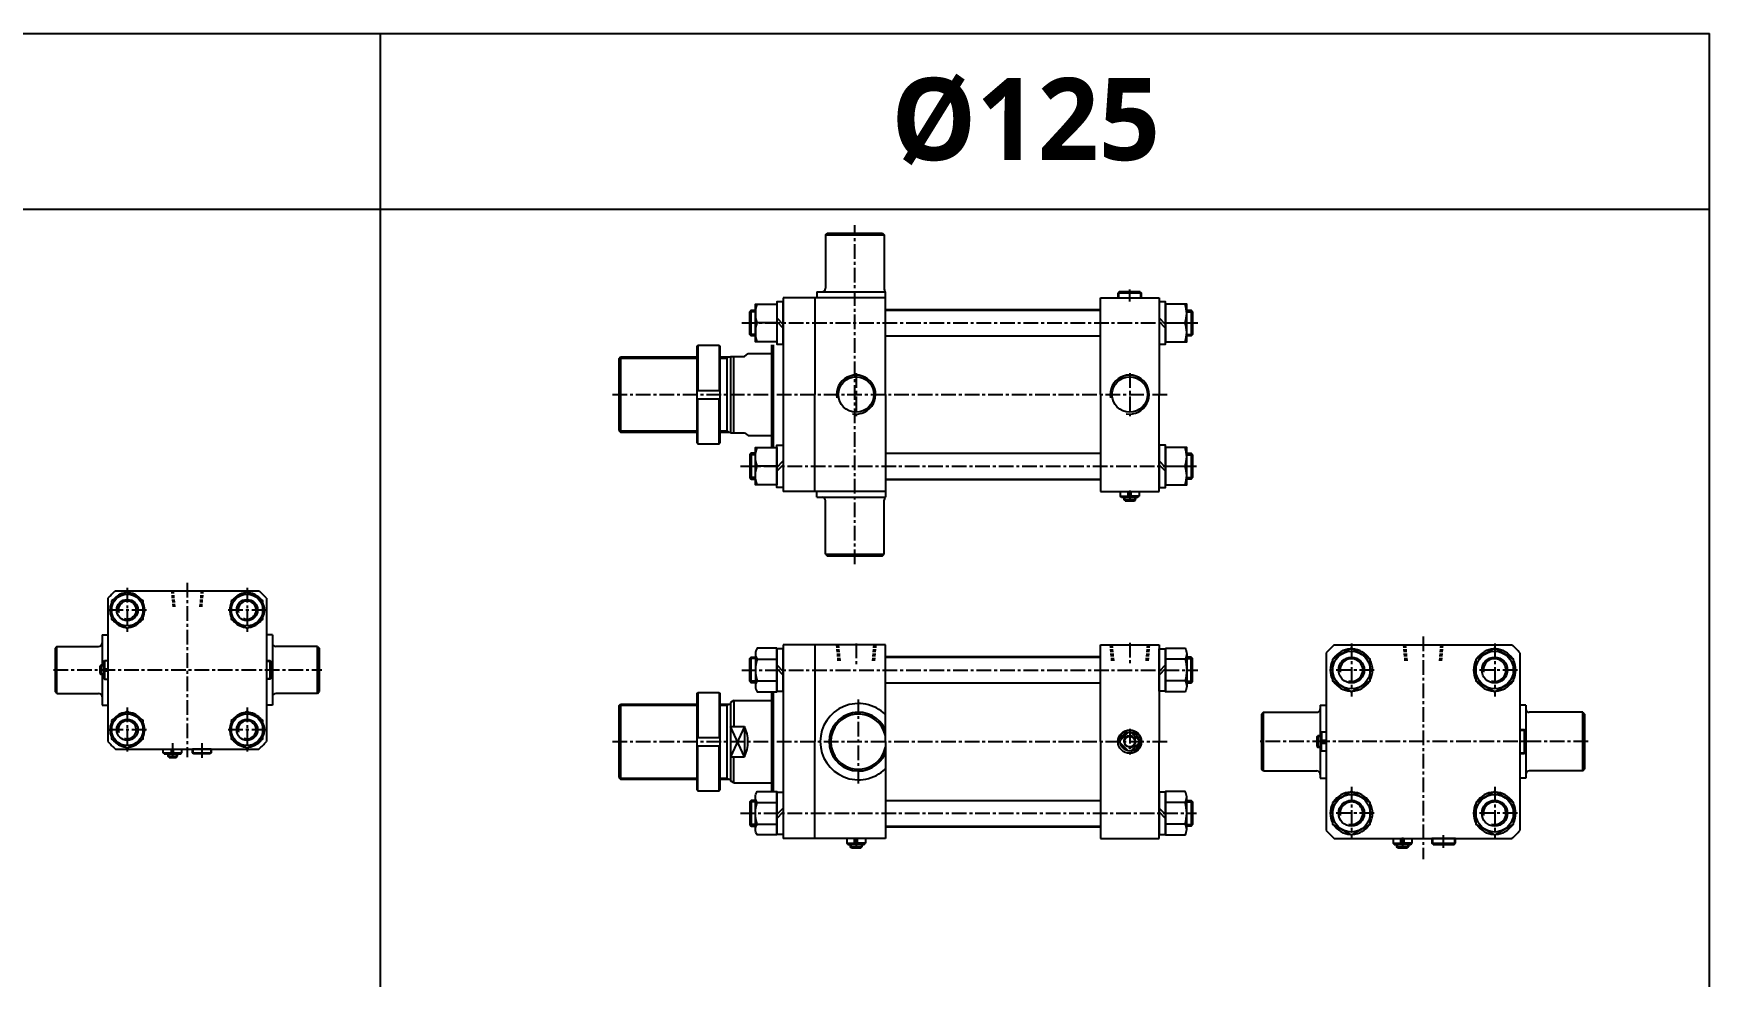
# Model space of a CAD drawing. Extents: x -819 to 29893, y -8942 to 9886.
# Drawn here: x 3413 to 4840, y 2649 to 3452 of the extents above; entities that cross this region are included whole.
import ezdxf

# ---------------------------------------------------------------- set-up
doc = ezdxf.new("R2010")
doc.units = 0
doc.header["$LTSCALE"] = 10
doc.header["$MEASUREMENT"] = 0
for name, pattern in [('CENTER', [2, 1.25, -0.25, 0.25, -0.25]), ('CENTERX2', [4, 2.5, -0.5, 0.5, -0.5]), ('HIDDEN', [0.375, 0.25, -0.125])]:
    doc.linetypes.add(name, pattern=pattern)
doc.layers.get('0').update_dxf_attribs({"linetype": 'CONTINUOUS'})
doc.layers.get('DEFPOINTS').update_dxf_attribs({"linetype": 'CONTINUOUS'})
for name, color, linetype in [('CEN', 1, 'CENTERX2'), ('CENTER', 1, 'CENTER'), ('Line', 7, 'CONTINUOUS'), ('ML', 7, 'CONTINUOUS'), ('THIN', 3, 'CONTINUOUS')]:
    doc.layers.add(name, color=color, linetype=linetype)
doc.styles.add('문자', font='romans.shx')

msp = doc.modelspace()

# ---------------------------------------------------------------- linework, layer by layer
for p, q in [((0, 3452.3), (4840.2, 3452.3)), ((3708.6, 1845.5), (3708.6, 3452.3)), ((4840.2, 1845.5), (4840.2, 3452.3)), ((4840.2, 3302.3), (0, 3302.3))]:
    msp.add_line(p, q)
at = {"layer": 'CEN', "color": 1, "linetype": 'CENTER'}
for p, q in [((3531.4, 2847.6), (3531.4, 2832.6)), ((3556.4, 2847.6), (3556.4, 2833.6)), ((4613.8, 2758.5), (4613.8, 2769.3))]:
    msp.add_line(p, q, dxfattribs=at)
at = {"layer": 'CENTER'}
for p, q in [((3492.9, 2980.1), (3492.9, 2942.2)), ((3594.9, 2980.1), (3594.9, 2942.2)), ((3509.3, 2961.1), (3476.4, 2961.1)), ((3611.3, 2961.1), (3578.4, 2961.1)), ((4535.3, 2932.5), (4535.3, 2887.5)), ((4657.3, 2932.5), (4657.3, 2887.5)), ((4554.8, 2910), (4515.9, 2910)), ((4676.8, 2910), (4637.9, 2910)), ((3492.9, 2878.1), (3492.9, 2840.2)), ((3594.9, 2878.1), (3594.9, 2840.2)), ((3509.3, 2859.1), (3476.4, 2859.1)), ((3611.3, 2859.1), (3578.4, 2859.1)), ((4535.3, 2810.5), (4535.3, 2765.5)), ((4657.3, 2810.5), (4657.3, 2765.5)), ((4554.8, 2788), (4515.9, 2788)), ((4676.8, 2788), (4637.9, 2788))]:
    msp.add_line(p, q, dxfattribs=at)
at = {"layer": 'DEFPOINTS', "color": 0, "linetype": 'ByBlock'}
for p in [(3471.4, 2880.1), (3616.4, 2880.1), (4508.8, 2818), (4683.8, 2818)]:
    msp.add_point(p, dxfattribs=at)
at = {"layer": 'Line', "color": 6, "linetype": 'HIDDEN'}
for p, q in [((3530.6, 2977.6), (3531.9, 2963.6)), ((3531.8, 2977.6), (3533.1, 2963.1)), ((3555.9, 2977.6), (3554.7, 2963.1)), ((3557.1, 2977.6), (3555.9, 2963.6))]:
    msp.add_line(p, q, dxfattribs=at)
at = {"layer": 'ML', "color": 1, "linetype": 'CENTER'}
for p, q in [((4112.5, 3000.3), (4112.5, 3289)), ((4346.5, 3223.9), (4346.5, 3234.3)), ((4016.1, 3205.7), (4404.6, 3205.7)), ((4113.5, 3163), (4113.5, 3126.4)), ((4346.5, 3163), (4346.5, 3126.4)), ((3906, 3144.7), (4380.7, 3144.7)), ((4015, 3083.7), (4403.4, 3083.7)), ((4346.5, 3063), (4346.5, 3053.5)), ((3543.9, 2984.4), (3543.9, 2835.9)), ((4113.5, 2932.6), (4113.5, 2915.1)), ((4346.5, 2933.3), (4346.5, 2915)), ((4596.3, 2938.5), (4596.3, 2749)), ((3430.1, 2910.1), (3658.4, 2910.1)), ((4016.1, 2910), (4404.6, 2910)), ((4115.5, 2813.3), (4115.5, 2884.8)), ((4346.5, 2860), (4346.5, 2838)), ((3906, 2849), (4380.7, 2849)), ((4514.7, 2849), (4457.6, 2849)), ((4736.9, 2849), (4505.6, 2849)), ((4015, 2788), (4403.4, 2788)), ((4113.5, 2767.3), (4113.5, 2757.8)), ((4578.8, 2767.3), (4578.8, 2757.8))]:
    msp.add_line(p, q, dxfattribs=at)
at = {"layer": 'ML'}
for p, q in [((4087.5, 3280.7), (4089, 3282.2)), ((4087.5, 3280.7), (4137.5, 3280.7)), ((4087.5, 3280.7), (4087.5, 3235.2)), ((4136, 3282.2), (4137.5, 3280.7)), ((4137.5, 3280.7), (4137.5, 3234.4)), ((4051.5, 3227.2), (4051.5, 3062.2)), ((4078.5, 3227.2), (4051.5, 3227.2)), ((4078.5, 3227.2), (4078.5, 3144.7)), ((4138.5, 3227.2), (4078.5, 3227.2)), ((4080, 3232.2), (4080, 3227.2)), ((4138.5, 3227.2), (4138.5, 3232.2)), ((4138.5, 3144.7), (4138.5, 3227.2)), ((4321.5, 3144.7), (4321.5, 3227.2)), ((4321.5, 3227.2), (4371.5, 3227.2)), ((4337.5, 3232.2), (4336.5, 3231.2)), ((4356.5, 3231.2), (4336.5, 3231.2)), ((4336.5, 3231.2), (4336.5, 3227.2)), ((4336.5, 3227.2), (4356.5, 3227.2)), ((4355.5, 3232.2), (4337.5, 3232.2)), ((4355.5, 3232.2), (4356.5, 3231.2)), ((4356.5, 3227.2), (4356.5, 3231.2)), ((4371.5, 3227.2), (4371.5, 3144.7)), ((4024.2, 3194.7), (4024.2, 3216.7)), ((4027.9, 3219.5), (4027.9, 3191.8)), ((4395.1, 3191.8), (4395.1, 3219.5)), ((4398.7, 3216.7), (4398.7, 3194.7)), ((4045.9, 3205.7), (4029.3, 3205.7)), ((4045.9, 3210.1), (4051.5, 3204.5)), ((4045.9, 3206.9), (4051.5, 3201.3)), ((4377.1, 3204.5), (4371.5, 3210.1)), ((4377.1, 3201.3), (4371.5, 3206.9)), ((4377.1, 3205.7), (4393.6, 3205.7)), ((3977.8, 3185.7), (3978.8, 3186.7)), ((3977.8, 3185.7), (3977.8, 3103.7)), ((3978.8, 3186.7), (3978.8, 3148.2)), ((3978.8, 3186.7), (3996.8, 3186.7)), ((3996.8, 3186.7), (3996.8, 3148.2)), ((3996.8, 3186.7), (3997.8, 3185.7)), ((3997.8, 3103.7), (3997.8, 3185.7)), ((4041.5, 3187.2), (4041.5, 3099.7)), ((4043, 3187.2), (4043, 3099.7)), ((3911.5, 3175.2), (3913, 3176.7)), ((3911.5, 3175.2), (3911.5, 3114.2)), ((3913, 3176.7), (3913, 3112.7)), ((4003.5, 3176.7), (4003.5, 3112.7)), ((4006.5, 3177.2), (4006.5, 3112.2)), ((4009.5, 3112.2), (4009.5, 3177.2)), ((4018.5, 3177.2), (4021.5, 3179.7)), ((3977.8, 3148.2), (3997.8, 3148.2)), ((3977.8, 3141.2), (3997.8, 3141.2)), ((3978.8, 3102.7), (3978.8, 3141.2)), ((3996.8, 3102.7), (3996.8, 3141.2)), ((4078.5, 3062.2), (4078.5, 3144.7)), ((4138.5, 3144.7), (4138.5, 3062.2)), ((4321.5, 3144.7), (4321.5, 3062.2)), ((4371.5, 3062.2), (4371.5, 3144.7)), ((3911.5, 3114.2), (3913, 3112.7)), ((4018.5, 3112.2), (4021.5, 3109.7)), ((3977.8, 3103.7), (3978.8, 3102.7)), ((3978.8, 3102.7), (3996.8, 3102.7)), ((3996.8, 3102.7), (3997.8, 3103.7)), ((4027.9, 3069.8), (4027.9, 3097.5)), ((4395.1, 3069.8), (4395.1, 3097.5)), ((4024.2, 3094.7), (4024.2, 3072.7)), ((4045.9, 3083.7), (4029.3, 3083.7)), ((4045.9, 3082.5), (4051.5, 3088.1)), ((4045.9, 3079.3), (4051.5, 3084.9)), ((4377.1, 3082.5), (4371.5, 3088.1)), ((4377.1, 3079.3), (4371.5, 3084.9)), ((4377.1, 3083.7), (4393.6, 3083.7)), ((4398.7, 3094.7), (4398.7, 3072.7)), ((4078.5, 3062.2), (4051.5, 3062.2)), ((4138.5, 3062.2), (4078.5, 3062.2)), ((4080, 3057.2), (4080, 3062.2)), ((4137.5, 3008.7), (4137.5, 3054.9)), ((4138.5, 3062.2), (4138.5, 3057.2)), ((4321.5, 3062.2), (4371.5, 3062.2)), ((4338.5, 3062.2), (4338.5, 3058.2)), ((4338.5, 3058.2), (4345.2, 3058.2)), ((4339.5, 3057.2), (4338.5, 3058.2)), ((4339.5, 3057.2), (4353.5, 3057.2)), ((4341.5, 3057.2), (4341.5, 3055.2)), ((4341.5, 3055.2), (4351.5, 3055.2)), ((4342.5, 3054.2), (4341.5, 3055.2)), ((4345.2, 3057.2), (4345.2, 3062.2)), ((4347.8, 3057.2), (4347.8, 3062.2)), ((4354.5, 3058.2), (4347.8, 3058.2)), ((4350.5, 3054.2), (4351.5, 3055.2)), ((4351.5, 3057.2), (4351.5, 3055.2)), ((4353.5, 3057.2), (4354.5, 3058.2)), ((4354.5, 3062.2), (4354.5, 3058.2)), ((4087.5, 3008.7), (4087.5, 3054.2)), ((4342.5, 3054.2), (4350.5, 3054.2)), ((4087.5, 3008.7), (4089, 3007.2)), ((4087.5, 3008.7), (4137.5, 3008.7)), ((4136, 3007.2), (4137.5, 3008.7)), ((3476.4, 2971.2), (3476.4, 2849.1)), ((3482.8, 2977.6), (3604.9, 2977.6)), ((3611.4, 2971.2), (3611.4, 2849.1)), ((3471.4, 2940.1), (3471.4, 2914.1)), ((3471.4, 2940.1), (3475.9, 2940.1)), ((3616.4, 2940.1), (3611.9, 2940.1)), ((3616.4, 2940.1), (3616.4, 2880.1)), ((3432.9, 2930.1), (3431.4, 2928.6)), ((3431.4, 2928.6), (3431.4, 2891.6)), ((3432.9, 2930.1), (3468.4, 2930.1)), ((3432.9, 2890.1), (3432.9, 2930.1)), ((3654.9, 2930.1), (3619.4, 2930.1)), ((3654.9, 2890.1), (3654.9, 2930.1)), ((3654.9, 2930.1), (3656.4, 2928.6)), ((3656.4, 2928.6), (3656.4, 2891.6)), ((4078.5, 2931.5), (4051.5, 2931.5)), ((4051.5, 2931.5), (4051.5, 2766.5)), ((4138.5, 2931.5), (4078.5, 2931.5)), ((4078.5, 2931.5), (4078.5, 2849)), ((4138.5, 2849), (4138.5, 2931.5)), ((4321.5, 2931.5), (4371.5, 2931.5)), ((4321.5, 2849), (4321.5, 2931.5)), ((4371.5, 2931.5), (4371.5, 2849)), ((4520.6, 2931.5), (4672.1, 2931.5)), ((3469.4, 2913.1), (3470.4, 2914.1)), ((3469.4, 2913.1), (3469.4, 2907.1)), ((3472.4, 2914.1), (3470.4, 2914.1)), ((3470.4, 2914.1), (3470.4, 2906.1)), ((3472.4, 2917.1), (3473.4, 2918.1)), ((3472.4, 2917.1), (3472.4, 2903.1)), ((3473.4, 2918.1), (3476.4, 2918.1)), ((3473.4, 2918.1), (3473.4, 2911)), ((3611.4, 2918.1), (3614.4, 2918.1)), ((3614.4, 2902.1), (3614.4, 2918.1)), ((3614.4, 2918.1), (3615.4, 2917.1)), ((3615.4, 2917.1), (3615.4, 2903.1)), ((4024.2, 2899), (4024.2, 2921)), ((4027.9, 2923.9), (4027.9, 2896.1)), ((4029.3, 2919.2), (4045.9, 2919.2)), ((4045.9, 2914.4), (4051.5, 2908.8)), ((4377.1, 2914.4), (4371.5, 2908.8)), ((4393.6, 2919.2), (4377.1, 2919.2)), ((4395.1, 2923.9), (4395.1, 2896.1)), ((4398.7, 2899), (4398.7, 2921)), ((4513.8, 2924.8), (4513.8, 2773.3)), ((4678.8, 2924.8), (4678.8, 2773.3)), ((3469.4, 2907.1), (3470.4, 2906.1)), ((3472.4, 2906.1), (3470.4, 2906.1)), ((3471.4, 2906.1), (3471.4, 2880.1)), ((3472.4, 2911), (3476.4, 2911)), ((3472.4, 2909.3), (3476.4, 2909.3)), ((3472.4, 2903.1), (3473.4, 2902.1)), ((3473.4, 2909.3), (3473.4, 2902.1)), ((3473.4, 2902.1), (3476.4, 2902.1)), ((3614.4, 2902.1), (3611.4, 2902.1)), ((3615.4, 2903.1), (3614.4, 2902.1)), ((4029.3, 2900.8), (4045.9, 2900.8)), ((4045.9, 2911.2), (4051.5, 2905.6)), ((4377.1, 2911.2), (4371.5, 2905.6)), ((4393.6, 2900.8), (4377.1, 2900.8)), ((3432.9, 2890.1), (3431.4, 2891.6)), ((3432.9, 2890.1), (3468.4, 2890.1)), ((3654.9, 2890.1), (3619.4, 2890.1)), ((3654.9, 2890.1), (3656.4, 2891.6)), ((3977.8, 2890), (3978.8, 2891)), ((3977.8, 2890), (3977.8, 2808)), ((3978.8, 2891), (3996.8, 2891)), ((3978.8, 2891), (3978.8, 2852.5)), ((3996.8, 2891), (3997.8, 2890)), ((3996.8, 2891), (3996.8, 2852.5)), ((3997.8, 2808), (3997.8, 2890)), ((4009.5, 2884), (4006.5, 2882.3)), ((4009.5, 2884), (4009.5, 2862)), ((4041.5, 2891.5), (4041.5, 2806.5)), ((4043, 2891.5), (4043, 2806.5)), ((3471.4, 2880.1), (3475.9, 2880.1)), ((3616.4, 2880.1), (3611.9, 2880.1)), ((3911.5, 2879.5), (3913, 2881)), ((3911.5, 2879.5), (3911.5, 2818.5)), ((3913, 2881), (3913, 2817)), ((4003.5, 2881), (4003.5, 2817)), ((4006.5, 2882.3), (4006.5, 2815.7)), ((4460.3, 2874), (4458.8, 2872.5)), ((4458.8, 2872.5), (4458.8, 2825.5)), ((4460.3, 2874), (4505.8, 2874)), ((4460.3, 2824), (4460.3, 2874)), ((4508.8, 2880), (4508.8, 2818)), ((4508.8, 2880), (4513.3, 2880)), ((4683.8, 2880), (4679.3, 2880)), ((4683.8, 2880), (4683.8, 2818)), ((4732.3, 2874), (4686.8, 2874)), ((4732.3, 2824), (4732.3, 2874)), ((4732.3, 2874), (4733.8, 2872.5)), ((4733.8, 2872.5), (4733.8, 2825.5)), ((4006.5, 2862), (4018.5, 2862)), ((4018.5, 2862), (4018.5, 2836)), ((4345.2, 2856.9), (4338.6, 2850.3)), ((4347.8, 2856.9), (4354.4, 2850.3)), ((4508.8, 2856), (4509.8, 2857)), ((4508.8, 2856), (4508.8, 2842)), ((4513.8, 2857), (4509.8, 2857)), ((4509.8, 2857), (4509.8, 2850.3)), ((4682.8, 2859), (4678.8, 2859)), ((4678.8, 2859), (4678.8, 2839)), ((4683.8, 2858), (4682.8, 2859)), ((4682.8, 2839), (4682.8, 2859)), ((4683.8, 2840), (4683.8, 2858)), ((3482.8, 2842.6), (3604.9, 2842.6)), ((3523.4, 2839.6), (3523.4, 2842.6)), ((3530.5, 2838.6), (3530.5, 2842.6)), ((3532.2, 2838.6), (3532.2, 2842.6)), ((3539.4, 2839.6), (3539.4, 2842.6)), ((3548.4, 2839.6), (3548.4, 2842.6)), ((3564.4, 2842.6), (3548.4, 2842.6)), ((3564.4, 2842.6), (3564.4, 2839.6)), ((3977.8, 2852.5), (3997.8, 2852.5)), ((3977.8, 2845.5), (3997.8, 2845.5)), ((3978.8, 2807), (3978.8, 2845.5)), ((3996.8, 2807), (3996.8, 2845.5)), ((4078.5, 2766.5), (4078.5, 2849)), ((4138.5, 2849), (4138.5, 2766.5)), ((4321.5, 2849), (4321.5, 2766.5)), ((4338.6, 2847.7), (4345.2, 2841.1)), ((4354.4, 2847.7), (4347.8, 2841.1)), ((4371.5, 2766.5), (4371.5, 2849)), ((4505.8, 2853), (4506.8, 2854)), ((4505.8, 2853), (4505.8, 2845)), ((4505.8, 2845), (4506.8, 2844)), ((4506.8, 2854), (4506.8, 2844)), ((4508.8, 2854), (4506.8, 2854)), ((4508.8, 2844), (4506.8, 2844)), ((4508.8, 2850.3), (4513.8, 2850.3)), ((4508.8, 2847.7), (4513.8, 2847.7)), ((4508.8, 2842), (4509.8, 2841)), ((4509.8, 2841), (4509.8, 2847.7)), ((4513.8, 2841), (4509.8, 2841)), ((3523.4, 2839.6), (3530.5, 2839.6)), ((3524.4, 2838.6), (3523.4, 2839.6)), ((3524.4, 2838.6), (3538.4, 2838.6)), ((3527.4, 2838.6), (3527.4, 2836.6)), ((3527.4, 2836.6), (3535.4, 2836.6)), ((3528.4, 2835.6), (3527.4, 2836.6)), ((3528.4, 2835.6), (3534.4, 2835.6)), ((3532.2, 2839.6), (3539.4, 2839.6)), ((3534.4, 2835.6), (3535.4, 2836.6)), ((3535.4, 2838.6), (3535.4, 2836.6)), ((3538.4, 2838.6), (3539.4, 2839.6)), ((3548.4, 2839.6), (3564.4, 2839.6)), ((3549.4, 2838.6), (3548.4, 2839.6)), ((3563.4, 2838.6), (3549.4, 2838.6)), ((3564.4, 2839.6), (3563.4, 2838.6)), ((4006.5, 2836), (4018.5, 2836)), ((4009.5, 2814), (4009.5, 2836)), ((4678.8, 2839), (4682.8, 2839)), ((4683.8, 2840), (4682.8, 2839)), ((3911.5, 2818.5), (3913, 2817)), ((4009.5, 2814), (4006.5, 2815.7)), ((4460.3, 2824), (4458.8, 2825.5)), ((4460.3, 2824), (4505.8, 2824)), ((4508.8, 2818), (4513.3, 2818)), ((4683.8, 2818), (4679.3, 2818)), ((4732.3, 2824), (4686.8, 2824)), ((4732.3, 2824), (4733.8, 2825.5)), ((3977.8, 2808), (3978.8, 2807)), ((3978.8, 2807), (3996.8, 2807)), ((3996.8, 2807), (3997.8, 2808)), ((4024.2, 2799), (4024.2, 2777)), ((4027.9, 2774.1), (4027.9, 2801.9)), ((4395.1, 2774.1), (4395.1, 2801.9)), ((4398.7, 2799), (4398.7, 2777)), ((4029.3, 2797.2), (4045.9, 2797.2)), ((4045.9, 2786.8), (4051.5, 2792.4)), ((4045.9, 2783.6), (4051.5, 2789.2)), ((4377.1, 2786.8), (4371.5, 2792.4)), ((4377.1, 2783.6), (4371.5, 2789.2)), ((4393.6, 2797.2), (4377.1, 2797.2)), ((4029.3, 2778.8), (4045.9, 2778.8)), ((4393.6, 2778.8), (4377.1, 2778.8)), ((4078.5, 2766.5), (4051.5, 2766.5)), ((4138.5, 2766.5), (4078.5, 2766.5)), ((4105.5, 2766.5), (4105.5, 2762.5)), ((4106.5, 2761.5), (4105.5, 2762.5)), ((4105.5, 2762.5), (4112.2, 2762.5)), ((4106.5, 2761.5), (4120.5, 2761.5)), ((4108.5, 2761.5), (4108.5, 2759.5)), ((4108.5, 2759.5), (4118.5, 2759.5)), ((4109.5, 2758.5), (4108.5, 2759.5)), ((4109.5, 2758.5), (4117.5, 2758.5)), ((4112.2, 2761.5), (4112.2, 2766.5)), ((4114.8, 2761.5), (4114.8, 2766.5)), ((4121.5, 2762.5), (4114.8, 2762.5)), ((4117.5, 2758.5), (4118.5, 2759.5)), ((4118.5, 2761.5), (4118.5, 2759.5)), ((4120.5, 2761.5), (4121.5, 2762.5)), ((4121.5, 2766.5), (4121.5, 2762.5)), ((4321.5, 2766.5), (4371.5, 2766.5)), ((4520.6, 2766.5), (4672.1, 2766.5)), ((4570.8, 2766.5), (4570.8, 2762.5)), ((4570.8, 2762.5), (4577.5, 2762.5)), ((4571.8, 2761.5), (4570.8, 2762.5)), ((4571.8, 2761.5), (4585.8, 2761.5)), ((4573.8, 2761.5), (4573.8, 2759.5)), ((4573.8, 2759.5), (4583.8, 2759.5)), ((4574.8, 2758.5), (4573.8, 2759.5)), ((4574.8, 2758.5), (4582.8, 2758.5)), ((4577.5, 2761.5), (4577.5, 2766.5)), ((4580.1, 2761.5), (4580.1, 2766.5)), ((4586.8, 2762.5), (4580.1, 2762.5)), ((4582.8, 2758.5), (4583.8, 2759.5)), ((4583.8, 2761.5), (4583.8, 2759.5)), ((4585.8, 2761.5), (4586.8, 2762.5)), ((4586.8, 2766.5), (4586.8, 2762.5)), ((4623.8, 2766.5), (4603.8, 2766.5)), ((4603.8, 2766.5), (4603.8, 2762.5)), ((4603.8, 2762.5), (4623.8, 2762.5)), ((4604.8, 2761.5), (4603.8, 2762.5)), ((4604.8, 2761.5), (4622.8, 2761.5)), ((4622.8, 2761.5), (4623.8, 2762.5)), ((4623.8, 2762.5), (4623.8, 2766.5))]:
    msp.add_line(p, q, dxfattribs=at)
at = {"layer": 'ML', "color": 7, "linetype": 'Continuous'}
for p, q in [((4089, 3282.2), (4136, 3282.2)), ((4080, 3232.2), (4138.5, 3232.2)), ((4138.5, 3217.2), (4321.5, 3217.2)), ((4138.5, 3216.7), (4321.5, 3216.7)), ((4138.5, 3194.7), (4321.5, 3194.7)), ((3913, 3176.7), (3977.8, 3176.7)), ((3997.8, 3176.7), (4006.5, 3176.7)), ((4006.5, 3177.2), (4018.5, 3177.2)), ((4021.5, 3179.7), (4041.5, 3179.7)), ((3913, 3112.7), (3977.8, 3112.7)), ((3997.8, 3112.7), (4006.5, 3112.7)), ((4006.5, 3112.2), (4018.5, 3112.2)), ((4021.5, 3109.7), (4041.5, 3109.7)), ((4138.5, 3094.7), (4321.5, 3094.7)), ((4138.5, 3072.7), (4321.5, 3072.7)), ((4138.5, 3072.2), (4321.5, 3072.2)), ((4080, 3057.2), (4138.5, 3057.2)), ((4089, 3007.2), (4136, 3007.2)), ((4138.5, 2921.5), (4321.5, 2921.5)), ((4138.5, 2921), (4321.5, 2921)), ((4138.5, 2899), (4321.5, 2899)), ((4009.5, 2884), (4041.5, 2884)), ((3913, 2881), (3977.8, 2881)), ((3997.8, 2881), (4006.5, 2881)), ((3913, 2817), (3977.8, 2817)), ((3997.8, 2817), (4006.5, 2817)), ((4009.5, 2814), (4041.5, 2814)), ((4138.5, 2799), (4321.5, 2799)), ((4138.5, 2777), (4321.5, 2777)), ((4138.5, 2776.5), (4321.5, 2776.5))]:
    msp.add_line(p, q, dxfattribs=at)
at = {"layer": 'ML', "color": 2}
for p, q in [((4337, 3231.7), (4337, 3227.2)), ((4356, 3227.2), (4356, 3231.7)), ((4003.5, 3175.7), (4005.2, 3176.7)), ((4003.5, 3113.7), (4005.2, 3112.7)), ((4342, 3057.2), (4342, 3054.7)), ((4351, 3057.2), (4351, 3054.7)), ((3472.4, 2913.6), (3469.9, 2913.6)), ((3611.4, 2917.6), (3614.9, 2917.6)), ((3472.4, 2906.6), (3469.9, 2906.6)), ((3614.9, 2902.6), (3611.4, 2902.6)), ((4035, 2884), (4036.3, 2884)), ((4003.5, 2880), (4005.2, 2881)), ((4018.5, 2862), (4006.5, 2836)), ((4018.5, 2836), (4006.5, 2862)), ((4683.3, 2858.5), (4678.8, 2858.5)), ((3548.9, 2839.1), (3548.9, 2842.6)), ((3563.9, 2842.6), (3563.9, 2839.1)), ((4508.8, 2853.5), (4506.3, 2853.5)), ((4508.8, 2844.5), (4506.3, 2844.5)), ((3527.9, 2838.6), (3527.9, 2836.1)), ((3534.9, 2838.6), (3534.9, 2836.1)), ((4678.8, 2839.5), (4683.3, 2839.5)), ((4003.5, 2818), (4005.2, 2817)), ((4035, 2814), (4036.3, 2814)), ((4109, 2761.5), (4109, 2759)), ((4118, 2761.5), (4118, 2759)), ((4574.3, 2761.5), (4574.3, 2759)), ((4583.3, 2761.5), (4583.3, 2759)), ((4604.3, 2766.5), (4604.3, 2762)), ((4623.3, 2762), (4623.3, 2766.5))]:
    msp.add_line(p, q, dxfattribs=at)
at = {"layer": 'ML', "color": 2, "linetype": 'Continuous'}
for p, q in [((3912, 3175.7), (3977.8, 3175.7)), ((3997.8, 3175.7), (4003.5, 3175.7)), ((3912, 3113.7), (3977.8, 3113.7)), ((3997.8, 3113.7), (4003.5, 3113.7)), ((3912, 2880), (3977.8, 2880)), ((3997.8, 2880), (4003.5, 2880)), ((3912, 2818), (3977.8, 2818)), ((3997.8, 2818), (4003.5, 2818))]:
    msp.add_line(p, q, dxfattribs=at)
at = {"layer": 'ML', "color": 6, "linetype": 'HIDDEN'}
for p, q in [((4096.9, 2931.5), (4098.1, 2917.5)), ((4098.3, 2931.5), (4099.6, 2917.5)), ((4128.6, 2931.5), (4127.4, 2917.5)), ((4130.1, 2931.5), (4128.9, 2917.5)), ((4329.9, 2931.5), (4331.1, 2917.5)), ((4331.3, 2931.5), (4332.6, 2917.5)), ((4361.6, 2931.5), (4360.4, 2917.5)), ((4363.1, 2931.5), (4361.9, 2917.5)), ((4579.7, 2931.5), (4580.9, 2917.5)), ((4581.2, 2931.5), (4582.4, 2917.5)), ((4611.5, 2931.5), (4610.2, 2917.5)), ((4612.9, 2931.5), (4611.7, 2917.5))]:
    msp.add_line(p, q, dxfattribs=at)
at = {"layer": 'ML'}
for points in [[(4027.9, 3194.7), (4024.2, 3194.7), (4022.9, 3196), (4022.9, 3215.3), (4024.2, 3216.7), (4027.9, 3216.7)], [(4051.5, 3187.6), (4051.5, 3223.7), (4045.9, 3223.7), (4045.9, 3187.6), (4051.5, 3187.6)], [(4371.5, 3223.7), (4371.5, 3187.6), (4377.1, 3187.6), (4377.1, 3223.7), (4371.5, 3223.7)], [(4395.1, 3216.7), (4398.7, 3216.7), (4400.1, 3215.3), (4400.1, 3196), (4398.7, 3194.7), (4395.1, 3194.7)], [(4051.5, 3101.7), (4051.5, 3065.6), (4045.9, 3065.6), (4045.9, 3101.7), (4051.5, 3101.7)], [(4371.5, 3101.7), (4371.5, 3065.6), (4377.1, 3065.6), (4377.1, 3101.7), (4371.5, 3101.7)], [(4027.9, 3094.7), (4024.2, 3094.7), (4022.9, 3093.3), (4022.9, 3074), (4024.2, 3072.7), (4027.9, 3072.7)], [(4395.1, 3094.7), (4398.7, 3094.7), (4400.1, 3093.3), (4400.1, 3074), (4398.7, 3072.7), (4395.1, 3072.7)], [(3479.4, 2968.9), (3479.4, 2953.4), (3492.9, 2945.6), (3506.4, 2953.4), (3506.4, 2968.9), (3492.9, 2976.7), (3479.4, 2968.9)], [(3581.4, 2968.9), (3581.4, 2953.4), (3594.9, 2945.6), (3608.4, 2953.4), (3608.4, 2968.9), (3594.9, 2976.7), (3581.4, 2968.9)], [(4051.5, 2892), (4051.5, 2928.1), (4045.9, 2928.1), (4045.9, 2892), (4051.5, 2892)], [(4371.5, 2892), (4371.5, 2928.1), (4377.1, 2928.1), (4377.1, 2892), (4371.5, 2892)], [(4519.3, 2919.2), (4519.3, 2900.8), (4535.3, 2891.5), (4551.3, 2900.8), (4551.3, 2919.2), (4535.3, 2928.5), (4519.3, 2919.2)], [(4641.3, 2919.2), (4641.3, 2900.8), (4657.3, 2891.5), (4673.3, 2900.8), (4673.3, 2919.2), (4657.3, 2928.5), (4641.3, 2919.2)], [(4027.9, 2899), (4024.2, 2899), (4022.9, 2900.4), (4022.9, 2919.7), (4024.2, 2921), (4027.9, 2921)], [(4395.1, 2899), (4398.7, 2899), (4400.1, 2900.4), (4400.1, 2919.7), (4398.7, 2921), (4395.1, 2921)], [(3479.4, 2866.9), (3479.4, 2851.4), (3492.9, 2843.6), (3506.4, 2851.4), (3506.4, 2866.9), (3492.9, 2874.7), (3479.4, 2866.9)], [(3581.4, 2866.9), (3581.4, 2851.4), (3594.9, 2843.6), (3608.4, 2851.4), (3608.4, 2866.9), (3594.9, 2874.7), (3581.4, 2866.9)], [(4027.9, 2799), (4024.2, 2799), (4022.9, 2797.7), (4022.9, 2778.4), (4024.2, 2777), (4027.9, 2777)], [(4051.5, 2806.1), (4051.5, 2770), (4045.9, 2770), (4045.9, 2806.1), (4051.5, 2806.1)], [(4371.5, 2806.1), (4371.5, 2770), (4377.1, 2770), (4377.1, 2806.1), (4371.5, 2806.1)], [(4395.1, 2799), (4398.7, 2799), (4400.1, 2797.7), (4400.1, 2778.4), (4398.7, 2777), (4395.1, 2777)], [(4519.3, 2797.2), (4519.3, 2778.8), (4535.3, 2769.5), (4551.3, 2778.8), (4551.3, 2797.2), (4535.3, 2806.5), (4519.3, 2797.2)], [(4641.3, 2797.2), (4641.3, 2778.8), (4657.3, 2769.5), (4673.3, 2778.8), (4673.3, 2797.2), (4657.3, 2806.5), (4641.3, 2797.2)]]:
    msp.add_lwpolyline(points, dxfattribs=at)
for points in [[(4045.9, 3189.7), (4027.9, 3189.7), (4027.9, 3221.7), (4045.9, 3221.7)], [(4377.1, 3189.7), (4395.1, 3189.7), (4395.1, 3221.7), (4377.1, 3221.7)], [(4045.9, 3067.7), (4027.9, 3067.7), (4027.9, 3099.7), (4045.9, 3099.7)], [(4377.1, 3067.7), (4395.1, 3067.7), (4395.1, 3099.7), (4377.1, 3099.7)]]:
    msp.add_lwpolyline(points, close=True, dxfattribs=at)
for points in [[(4029.3, 3189.7, -0.178633), (4029.3, 3205.7, -0.178633), (4029.3, 3221.7)], [(4393.6, 3189.7, 0.178633), (4393.6, 3205.7, 0.178633), (4393.6, 3221.7)], [(4029.3, 3067.7, -0.178633), (4029.3, 3083.7, -0.178633), (4029.3, 3099.7)], [(4393.6, 3067.7, 0.178633), (4393.6, 3083.7, 0.178633), (4393.6, 3099.7)], [(4045.9, 2928.5), (4029.3, 2928.5, 0.309401), (4029.3, 2919.2, 0.154701), (4029.3, 2900.8, 0.309401), (4029.3, 2891.5), (4045.9, 2891.5), (4045.9, 2928.5)], [(4377.1, 2928.5), (4393.6, 2928.5, -0.309401), (4393.6, 2919.2, -0.154701), (4393.6, 2900.8, -0.309401), (4393.6, 2891.5), (4377.1, 2891.5), (4377.1, 2928.5)], [(4045.9, 2769.5), (4029.3, 2769.5, -0.309401), (4029.3, 2778.8, -0.154701), (4029.3, 2797.2, -0.309401), (4029.3, 2806.5), (4045.9, 2806.5), (4045.9, 2769.5)], [(4377.1, 2769.5), (4393.6, 2769.5, 0.309401), (4393.6, 2778.8, 0.154701), (4393.6, 2797.2, 0.309401), (4393.6, 2806.5), (4377.1, 2806.5), (4377.1, 2769.5)]]:
    msp.add_lwpolyline(points, format="xyb", dxfattribs=at)
for centre, radius in [((4113.5, 3144.7), 15.1), ((4346.5, 3144.7), 15.1), ((3492.9, 2961.1), 13.5), ((3492.9, 2961.1), 9), ((3594.9, 2961.1), 13.5), ((3594.9, 2961.1), 9), ((4535.3, 2910), 16), ((4657.3, 2910), 16), ((4535.3, 2910), 11), ((4657.3, 2910), 11), ((3492.9, 2859.1), 13.5), ((3594.9, 2859.1), 13.5), ((3492.9, 2859.1), 9), ((3594.9, 2859.1), 9), ((4346.5, 2849), 10), ((4346.5, 2849), 8), ((4346.5, 2849), 4.5), ((4535.3, 2788), 16), ((4535.3, 2788), 11), ((4657.3, 2788), 16), ((4657.3, 2788), 11)]:
    msp.add_circle(centre, radius, dxfattribs=at)
for centre, radius, start, end in [((4084.5, 3235.2), 3, 270, 0), ((4140.5, 3234.4), 3, 180, 228.1897), ((4084.5, 3054.2), 3, 0, 90), ((4140.5, 3054.9), 3, 131.8103, 180), ((3543.9, 2910.1), 91, 132.1186, 137.8814), ((3492.9, 2961.1), 14.8, 95.8059, 144.1941), ((3492.9, 2961.1), 14.8, 35.8059, 84.1941), ((3594.9, 2961.1), 14.8, 95.8059, 144.1941), ((3594.9, 2961.1), 14.8, 35.8059, 84.1941), ((3543.9, 2910.1), 91, 42.1186, 47.8814), ((3492.9, 2961.1), 14.8, 155.8059, 204.1941), ((3492.9, 2961.1), 14.8, 335.8059, 24.1941), ((3594.9, 2961.1), 14.8, 155.8059, 204.1941), ((3594.9, 2961.1), 14.8, 335.8059, 24.1941), ((3475.9, 2940.6), 0.5, 270, 0), ((3492.9, 2961.1), 14.8, 215.8059, 264.1941), ((3492.9, 2961.1), 14.8, 275.8059, 324.1941), ((3594.9, 2961.1), 14.8, 215.8059, 264.1941), ((3594.9, 2961.1), 14.8, 275.8059, 324.1941), ((3611.9, 2940.6), 0.5, 180, 270), ((3468.4, 2933.1), 3, 270, 0), ((3619.4, 2933.1), 3, 180, 270), ((4596.3, 2849), 112, 132.5568, 137.4432), ((4535.3, 2910), 18, 92.4276, 147.5724), ((4535.3, 2910), 18, 32.4276, 87.5724), ((4657.3, 2910), 18, 92.4276, 147.5724), ((4657.3, 2910), 18, 32.4276, 87.5724), ((4596.3, 2849), 112, 42.5568, 47.4432), ((4535.3, 2910), 18, 152.4276, 207.5724), ((4535.3, 2910), 18, 332.4276, 27.5724), ((4657.3, 2910), 18, 152.4276, 207.5724), ((4657.3, 2910), 18, 332.4276, 27.5724), ((4535.3, 2910), 18, 212.4276, 267.5724), ((4535.3, 2910), 18, 272.4276, 327.5724), ((4657.3, 2910), 18, 212.4276, 267.5724), ((4657.3, 2910), 18, 272.4276, 327.5724), ((3468.4, 2887.1), 3, 0, 90), ((3619.4, 2887.1), 3, 90, 180), ((3475.9, 2879.6), 0.5, 0, 90), ((3492.9, 2859.1), 14.8, 95.8059, 144.1941), ((3492.9, 2859.1), 14.8, 35.8059, 84.1941), ((3594.9, 2859.1), 14.8, 95.8059, 144.1941), ((3594.9, 2859.1), 14.8, 35.8059, 84.1941), ((3611.9, 2879.6), 0.5, 90, 180), ((4115.5, 2849), 32.5, 44.9525, 315.0475), ((4115.5, 2849), 25, 23.0739, 336.9261), ((4115.5, 2849), 23.5, 11.8403, 348.1597), ((4505.8, 2877), 3, 270, 0), ((4513.3, 2880.5), 0.5, 270, 0), ((4679.3, 2880.5), 0.5, 180, 270), ((4686.8, 2877), 3, 180, 270), ((3492.9, 2859.1), 14.8, 155.8059, 204.1941), ((3492.9, 2859.1), 14.8, 335.8059, 24.1941), ((3594.9, 2859.1), 14.8, 155.8059, 204.1941), ((3594.9, 2859.1), 14.8, 335.8059, 24.1941), ((3991.8, 2849), 29.6, 333.9922, 26.0078), ((3543.9, 2910.1), 91, 222.1186, 227.8814), ((3492.9, 2859.1), 14.8, 215.8059, 264.1941), ((3492.9, 2859.1), 14.8, 275.8059, 324.1941), ((3594.9, 2859.1), 14.8, 215.8059, 264.1941), ((3594.9, 2859.1), 14.8, 275.8059, 324.1941), ((3543.9, 2910.1), 91, 312.1186, 317.8814), ((4505.8, 2821), 3, 0, 90), ((4513.3, 2817.5), 0.5, 0, 90), ((4679.3, 2817.5), 0.5, 90, 180), ((4686.8, 2821), 3, 90, 180), ((4535.3, 2788), 18, 92.4276, 147.5724), ((4535.3, 2788), 18, 32.4276, 87.5724), ((4657.3, 2788), 18, 92.4276, 147.5724), ((4657.3, 2788), 18, 32.4276, 87.5724), ((4535.3, 2788), 18, 152.4276, 207.5724), ((4535.3, 2788), 18, 332.4276, 27.5724), ((4657.3, 2788), 18, 152.4276, 207.5724), ((4657.3, 2788), 18, 332.4276, 27.5724), ((4596.3, 2849), 112, 222.5568, 227.4432), ((4535.3, 2788), 18, 212.4276, 267.5724), ((4535.3, 2788), 18, 272.4276, 327.5724), ((4657.3, 2788), 18, 212.4276, 267.5724), ((4657.3, 2788), 18, 272.4276, 327.5724), ((4596.3, 2849), 112, 312.5568, 317.4432)]:
    msp.add_arc(centre, radius, start, end, dxfattribs=at)
at = {"layer": 'ML', "color": 2}
for centre, radius, start, end in [((4113.5, 3144.7), 16.6, 259.7841, 189.9064), ((4346.5, 3144.7), 16.6, 259.7841, 189.9064), ((3492.9, 2961.1), 7.65, 249.1019, 195.5471), ((3594.9, 2961.1), 7.65, 246.2459, 196.5671), ((4535.3, 2910), 9.65, 254.5871, 191.1), ((4657.3, 2910), 9.65, 254.5871, 191.1), ((3492.9, 2859.1), 7.65, 251.7275, 197.5028), ((3594.9, 2859.1), 7.65, 249.7964, 194.4891), ((4346.5, 2849), 9.5, 261.4114, 188.1478), ((4346.5, 2849), 5, 257.904, 186.2569), ((4535.3, 2788), 9.65, 254.5871, 191.1), ((4657.3, 2788), 9.65, 254.5871, 191.1)]:
    msp.add_arc(centre, radius, start, end, dxfattribs=at)
at = {"layer": 'THIN', "color": 2}
for p, q in [((4027.9, 3215.3), (4022.9, 3215.3)), ((4395.1, 3215.3), (4400.1, 3215.3)), ((4027.9, 3196), (4022.9, 3196)), ((4395.1, 3196), (4400.1, 3196)), ((4027.9, 3093.3), (4022.9, 3093.3)), ((4395.1, 3093.3), (4400.1, 3093.3)), ((4027.9, 3074), (4022.9, 3074)), ((4395.1, 3074), (4400.1, 3074)), ((4027.9, 2919.7), (4022.9, 2919.7)), ((4395.1, 2919.7), (4400.1, 2919.7)), ((4027.9, 2900.4), (4022.9, 2900.4)), ((4395.1, 2900.4), (4400.1, 2900.4)), ((4027.9, 2797.7), (4022.9, 2797.7)), ((4395.1, 2797.7), (4400.1, 2797.7)), ((4027.9, 2778.4), (4022.9, 2778.4)), ((4395.1, 2778.4), (4400.1, 2778.4))]:
    msp.add_line(p, q, dxfattribs=at)

# ---------------------------------------------------------------- texts
at = {"insert": (4143.4, 3414.4), "char_height": 70, "attachment_point": 1, "style": '문자'}
msp.add_mtext_dynamic_manual_height_columns('{\\fMalgun Gothic|b1|i0|c129|p50;%%C125}', width=124.533, gutter_width=16, heights=[0], dxfattribs=at)

doc.saveas('drawing.dxf')
